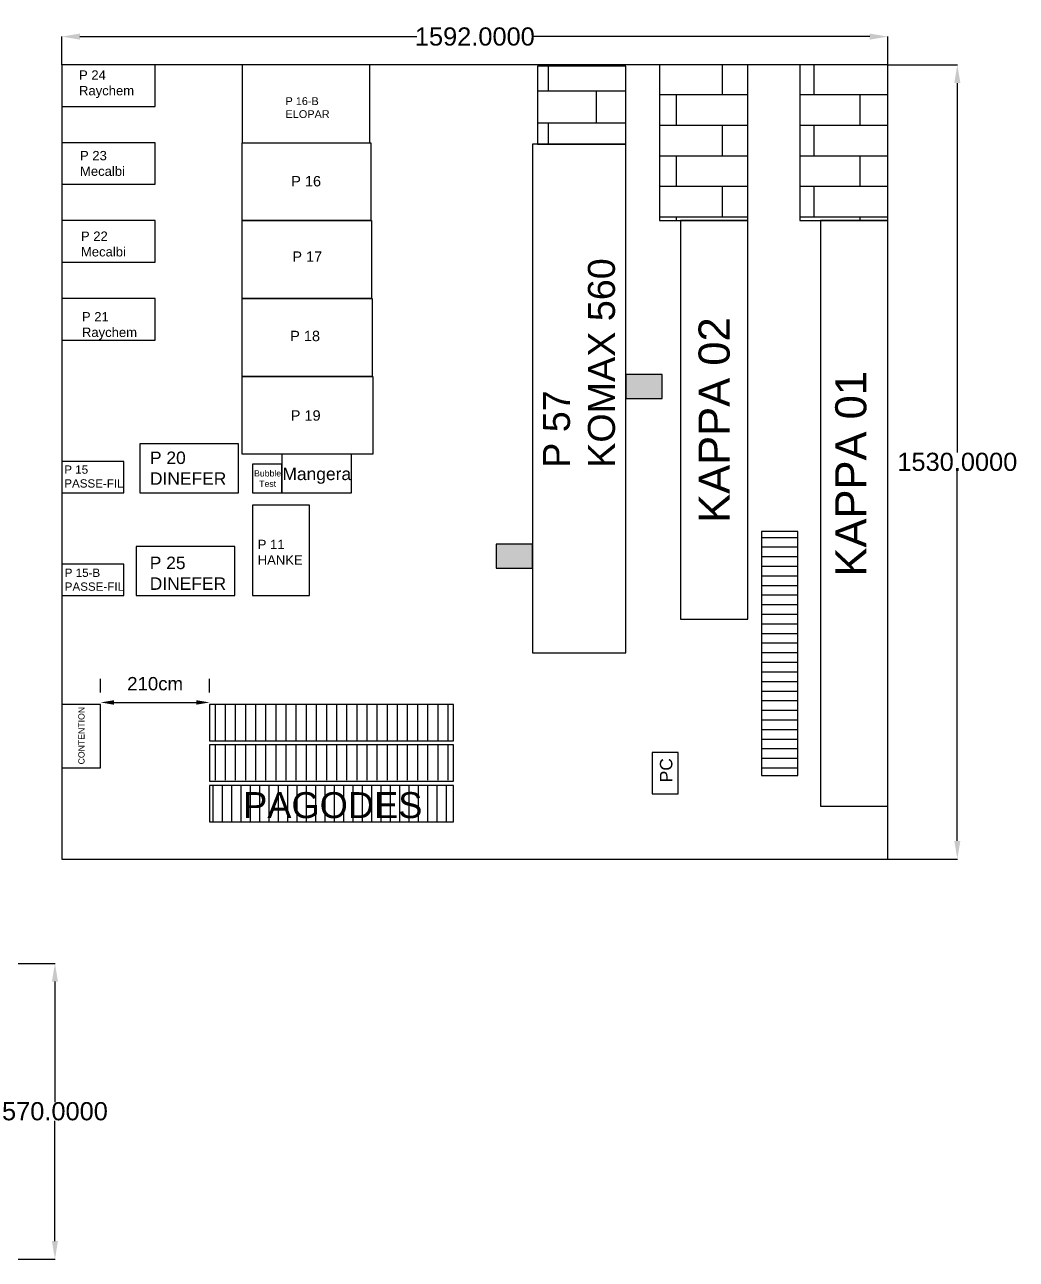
# Model space of a CAD drawing. Header units: inches. Extents: x -233 to 5339, y 0 to 3010.
# Drawn here: x 3429 to 5339, y 585 to 2963 of the extents above; entities that cross this region are included whole.
import ezdxf

# ---------------------------------------------------------------- set-up
doc = ezdxf.new("R2010")
doc.units = ezdxf.units.IN
doc.header["$MEASUREMENT"] = 0
doc.styles.get("Standard").update_dxf_attribs({"font": 'arial.ttf'})
doc.dimstyles.new('ISO-25', dxfattribs={"dimtxt": 2.5, "dimasz": 2.5, "dimexe": 1.25, "dimexo": 0.625, "dimtad": 1, "dimtxsty": 'Standard', "dimcen": 2.5, "dimadec": 0, "dimazin": 0, "dimtfac": 1, "dimtmove": 0, "dimatfit": 3, "dimfxl": 1, "dimarcsym": 0})
doc.dimstyles.get("Standard").update_dxf_attribs({"dimtxt": 35, "dimasz": 35, "dimexe": 0.18, "dimexo": 0.0625, "dimgap": 0.09, "dimtad": 0, "dimtih": 1, "dimtoh": 1, "dimdec": 4, "dimzin": 0, "dimdsep": 46, "dimtxsty": 'Standard', "dimcen": 0.09, "dimadec": 0, "dimazin": 0, "dimtfac": 1, "dimtdec": 4, "dimtofl": 0, "dimtmove": 0, "dimatfit": 3, "dimfxl": 1, "dimtolj": 1, "dimtzin": 0, "dimarcsym": 0})
pattern_1 = [(0, (0, 0), (0, 58.93537), []), (90, (0, 0), (-88.392, 58.9354), [58.9354, -58.9354])]

# ---------------------------------------------------------------- blocks, each defined once
blk = doc.blocks.new('*D64')
at = {"color": 0, "lineweight": -2, "transparency": 16777216}
for p, q in [((3575.1, 1677), (3575.1, 1703.6)), ((3785.1, 1677), (3785.1, 1703.6)), ((3600.7, 1657.8), (3759.4, 1657.8))]:
    blk.add_line(p, q, dxfattribs=at)
at = {"color": 0, "transparency": 16777216}
for points in [[(3600.7, 1662.1), (3600.7, 1653.5), (3575.1, 1657.8)], [(3759.4, 1662.1), (3759.4, 1653.5), (3785.1, 1657.8)]]:
    blk.add_solid(points, dxfattribs=at)
at = {"layer": 'Defpoints', "color": 0, "transparency": 16777216}
for p in [(3575.1, 1654.1), (3785.1, 1657.8), (3785.1, 1654)]:
    blk.add_point(p, dxfattribs=at)
at = {"color": 0, "transparency": 16777216, "insert": (3680.1, 1693.8), "char_height": 25.67, "attachment_point": 5}
blk.add_mtext('210cm', dxfattribs=at)
blk = doc.blocks.new('P24')
at = {"color": 7, "true_color": 0xffffff}
blk.add_lwpolyline([(3626.1, 3295.8), (3806.1, 3295.8), (3806.1, 3375.8), (3626.1, 3375.8)], close=True, dxfattribs=at)
at = {"insert": (3659.5, 3365.2), "char_height": 18, "attachment_point": 1}
blk.add_mtext_dynamic_manual_height_columns('P 24 \\PRaychem', width=113.925, gutter_width=12.5, heights=[0], dxfattribs=at)
blk = doc.blocks.new('P23')
at = {"color": 7, "true_color": 0xffffff}
blk.add_lwpolyline([(3626.1, 3145.8), (3806.1, 3145.8), (3806.1, 3225.8), (3626.1, 3225.8)], close=True, dxfattribs=at)
at = {"insert": (3661.4, 3210), "char_height": 18, "attachment_point": 1}
blk.add_mtext_dynamic_manual_height_columns('P 23 \\PMecalbi', width=113.925, gutter_width=12.5, heights=[0], dxfattribs=at)
blk = doc.blocks.new('P22')
at = {"color": 7, "true_color": 0xffffff}
blk.add_lwpolyline([(3626.1, 2995.8), (3806.1, 2995.8), (3806.1, 3075.8), (3626.1, 3075.8)], close=True, dxfattribs=at)
at = {"insert": (3663.2, 3054.8), "char_height": 18, "attachment_point": 1}
blk.add_mtext_dynamic_manual_height_columns('P 22 \\PMecalbi', width=113.925, gutter_width=12.5, heights=[0], dxfattribs=at)
blk = doc.blocks.new('P21')
at = {"color": 7, "true_color": 0xffffff}
blk.add_lwpolyline([(3626.1, 2845.8), (3806.1, 2845.8), (3806.1, 2925.8), (3626.1, 2925.8)], close=True, dxfattribs=at)
at = {"insert": (3665.1, 2899.6), "char_height": 18, "attachment_point": 1}
blk.add_mtext_dynamic_manual_height_columns('P 21 \\PRaychem', width=113.925, gutter_width=12.5, heights=[0], dxfattribs=at)
blk = doc.blocks.new('P15')
blk.add_lwpolyline([(3626.1, 2551.7), (3746.1, 2551.7), (3746.1, 2611.7), (3626.1, 2611.7)], close=True)
at = {"insert": (3631.1, 2604.2), "char_height": 16, "attachment_point": 1}
blk.add_mtext_dynamic_manual_height_columns('P 15\\PPASSE-FIL', width=97.126, gutter_width=12.5, heights=[0], dxfattribs=at)
blk = doc.blocks.new('P15-B')
blk.add_lwpolyline([(3626.1, 2353.8), (3746.1, 2353.8), (3746.1, 2413.8), (3626.1, 2413.8)], close=True)
at = {"insert": (3632, 2405.4), "char_height": 16, "attachment_point": 1}
blk.add_mtext_dynamic_manual_height_columns('P 15-B\\PPASSE-FIL', width=97.126, gutter_width=12.5, heights=[0], dxfattribs=at)
blk = doc.blocks.new('P25')
blk.add_lwpolyline([(3769.6, 2353.8), (3959.6, 2353.8), (3959.6, 2447.8), (3769.6, 2447.8)], close=True)
at = {"insert": (3795.8, 2428.5), "char_height": 24, "attachment_point": 1}
blk.add_mtext_dynamic_manual_height_columns('P 25 \\PDINEFER', width=152.973, gutter_width=12.5, heights=[0], dxfattribs=at)
blk = doc.blocks.new('P20')
blk.add_lwpolyline([(3777, 2551.7), (3967, 2551.7), (3967, 2645.7), (3777, 2645.7)], close=True)
at = {"insert": (3796.2, 2630.9), "char_height": 24, "attachment_point": 1}
blk.add_mtext_dynamic_manual_height_columns('P 20 \\PDINEFER', width=152.973, gutter_width=12.5, heights=[0], dxfattribs=at)
blk = doc.blocks.new('P11')
blk.add_lwpolyline([(3993.6, 2353.8), (4103.6, 2353.8), (4103.6, 2527.8), (3993.6, 2527.8)], close=True)
at = {"insert": (4003.8, 2461), "char_height": 18, "attachment_point": 1}
blk.add_mtext_dynamic_manual_height_columns('P 11\\PHANKE', width=55.388, gutter_width=12.5, heights=[0], dxfattribs=at)
blk = doc.blocks.new('CONTENTION')
blk.add_lwpolyline([(3626.1, 2021.8), (3701.1, 2021.8), (3701.1, 2143.8), (3626.1, 2143.8)], close=True)
at = {"insert": (3658.1, 2028.2), "char_height": 12, "attachment_point": 1, "rotation": 90}
blk.add_mtext_dynamic_manual_height_columns('CONTENTION ', width=35.228, gutter_width=12.5, heights=[0], dxfattribs=at)
blk = doc.blocks.new('PC_B')
at = {"color": 175, "true_color": 0x4554a5}
blk.add_lwpolyline([(4763.8, 1971.6), (4813.8, 1971.6), (4813.8, 2051.2), (4763.8, 2051.2)], close=True, dxfattribs=at)
at = {"color": 175, "true_color": 0x4554a5, "insert": (4778.7, 1993.7), "char_height": 24, "attachment_point": 1, "rotation": 90}
blk.add_mtext_dynamic_manual_height_columns('PC', width=26.14, gutter_width=12.5, heights=[0], dxfattribs=at)
blk = doc.blocks.new('BoB_KAPPA01')
at = {"true_color": 0x727430}
h = blk.add_hatch(dxfattribs=at)
h.set_pattern_fill('AR-BRSTD', color=67, scale=0.87, style=0)
h.set_pattern_definition(pattern_1)
h.paths.add_polyline_path([(5048.1, 3075.8), (5218.1, 3075.8), (5218.1, 3375.8), (5048.1, 3375.8)])
at = {"color": 67, "true_color": 0x727430}
blk.add_lwpolyline([(5048.1, 3075.8), (5218.1, 3075.8), (5218.1, 3375.8), (5048.1, 3375.8)], close=True, dxfattribs=at)
blk = doc.blocks.new('SMED_P57')
at = {"true_color": 0x136734}
h = blk.add_hatch(color=116, dxfattribs=at)
h.dxf.hatch_style = 1
h.paths.add_polyline_path([(4463.1, 2406.3), (4533.1, 2406.3), (4533.1, 2452.3), (4463.1, 2452.3)])
at = {"color": 116, "true_color": 0x136734}
blk.add_lwpolyline([(4463.1, 2406.3), (4533.1, 2406.3), (4533.1, 2452.3), (4463.1, 2452.3)], close=True, dxfattribs=at)
blk = doc.blocks.new('SMED02_P75')
at = {"true_color": 0x136734}
h = blk.add_hatch(color=116, dxfattribs=at)
h.dxf.hatch_style = 1
h.paths.add_polyline_path([(4734.6, 2799.6), (4804.6, 2799.6), (4804.6, 2845.6), (4734.6, 2845.6)])
at = {"color": 116, "true_color": 0x136734}
blk.add_lwpolyline([(4734.6, 2799.6), (4804.6, 2799.6), (4804.6, 2845.6), (4734.6, 2845.6)], close=True, dxfattribs=at)
blk = doc.blocks.new('Z_B')
at = {"color": 242, "true_color": 0xcd2027}
blk.add_lwpolyline([(3516.2, 1386.8), (5108.2, 1386.8), (5108.2, 2916.8), (3516.2, 2916.8)], close=True, dxfattribs=at)
blk = doc.blocks.new('P19+Ref')
blk.add_lwpolyline([(3864.2, 2316.8), (4116, 2316.8), (4116, 2166.8), (3864.2, 2166.8)], close=True)
at = {"insert": (3957.6, 2251.4), "char_height": 20, "attachment_point": 1}
blk.add_mtext_dynamic_manual_height_columns('P 19 ', width=70.41, gutter_width=12.5, heights=[0], dxfattribs=at)
blk = doc.blocks.new('P18+Ref')
blk.add_lwpolyline([(3864.2, 2466.8), (4114.6, 2466.8), (4114.6, 2316.8), (3864.2, 2316.8)], close=True)
at = {"insert": (3956.5, 2404.6), "char_height": 20, "attachment_point": 1}
blk.add_mtext_dynamic_manual_height_columns('P 18 ', width=70.41, gutter_width=12.5, heights=[0], dxfattribs=at)
blk = doc.blocks.new('P17+Ref')
blk.add_lwpolyline([(3864.2, 2616.8), (4113.1, 2616.8), (4113.1, 2466.8), (3864.2, 2466.8)], close=True)
at = {"insert": (3960.7, 2557.5), "char_height": 20, "attachment_point": 1}
blk.add_mtext_dynamic_manual_height_columns('P 17 ', width=70.41, gutter_width=12.5, heights=[0], dxfattribs=at)
blk = doc.blocks.new('P16+Ref')
blk.add_lwpolyline([(3864.2, 2766.8), (4111.7, 2766.8), (4111.7, 2616.8), (3864.2, 2616.8)], close=True)
at = {"insert": (3958.5, 2702.7), "char_height": 20, "attachment_point": 1}
blk.add_mtext_dynamic_manual_height_columns('P 16 ', width=70.41, gutter_width=12.5, heights=[0], dxfattribs=at)
blk = doc.blocks.new('P16-B+Ref')
blk.add_lwpolyline([(4110.2, 2916.8), (3864.2, 2916.8), (3864.2, 2766.8), (4110.2, 2766.8)], close=True)
at = {"insert": (3947.5, 2854.5), "char_height": 15, "attachment_point": 1}
blk.add_mtext_dynamic_manual_height_columns('P 16-B\\PELOPAR', width=104.342, gutter_width=12.5, heights=[0], dxfattribs=at)
blk = doc.blocks.new('KAPPA01')
blk.add_lwpolyline([(5088.1, 1896.3), (5218.1, 1896.3), (5218.1, 3024.3), (5088.1, 3024.3)], close=True)
at = {"insert": (5116.5, 2338.6), "char_height": 60, "attachment_point": 1, "rotation": 90}
blk.add_mtext_dynamic_manual_height_columns('KAPPA 01', width=379.736, gutter_width=12.5, heights=[0], dxfattribs=at)
blk = doc.blocks.new('BoB+KAPPA01')
at = {"color": 175, "true_color": 0x4554a5}
blk.add_blockref('KAPPA01', (-109.9, -407.5), dxfattribs=at)
blk = doc.blocks.new('Bubble_Test')
at = {"color": 175, "true_color": 0x4554a5}
blk.add_lwpolyline([(3883.6, 2092.7), (3940.6, 2092.7), (3940.6, 2147.7), (3883.6, 2147.7)], close=True, dxfattribs=at)
at = {"color": 175, "true_color": 0x4554a5, "insert": (3913, 2119.8), "char_height": 12, "attachment_point": 5}
blk.add_mtext_dynamic_manual_height_columns('Bubble \\PTest', width=119.801, gutter_width=12.5, heights=[0], dxfattribs=at)
blk = doc.blocks.new('mangera')
at = {"color": 175, "true_color": 0x4554a5}
blk.add_lwpolyline([(3940.6, 2092.7), (4074.6, 2092.7), (4074.6, 2166.7), (3940.6, 2166.7)], close=True, dxfattribs=at)
at = {"color": 175, "true_color": 0x4554a5, "insert": (4007.7, 2125.3), "char_height": 24, "attachment_point": 5}
blk.add_mtext_dynamic_manual_height_columns('Mangera', width=119.801, gutter_width=12.5, heights=[0], dxfattribs=at)
blk = doc.blocks.new('P57')
blk.add_lwpolyline([(4533.1, 1958), (4713.1, 1958), (4713.1, 2938), (4533.1, 2938)], close=True)
at = {"insert": (4553.4, 2314.3), "char_height": 52, "attachment_point": 1, "rotation": 90}
blk.add_mtext_dynamic_manual_height_columns('P 57\\PKOMAX 560', width=518.445, gutter_width=12.5, heights=[0], dxfattribs=at)
blk = doc.blocks.new('BoB_P57')
at = {"true_color": 0x727430}
h = blk.add_hatch(dxfattribs=at)
h.set_pattern_fill('AR-BRSTD', color=67, scale=0.91, style=0)
h.set_pattern_definition([(0, (0, 0), (0, 61.64504), []), (90, (0, 0), (-92.456, 61.645), [61.645, -61.645])])
h.paths.add_polyline_path([(4543.1, 3223.3), (4713.1, 3223.3), (4713.1, 3373.3), (4543.1, 3373.3)])
at = {"color": 67, "true_color": 0x727430}
blk.add_lwpolyline([(4543.1, 3223.3), (4713.1, 3223.3), (4713.1, 3373.3), (4543.1, 3373.3)], close=True, dxfattribs=at)
blk = doc.blocks.new('KAPPA02')
blk.add_lwpolyline([(4818.1, 2170), (4948.1, 2170), (4948.1, 2938), (4818.1, 2938)], close=True)
at = {"insert": (4853.1, 2355.7), "char_height": 60, "attachment_point": 1, "rotation": 90}
blk.add_mtext_dynamic_manual_height_columns('KAPPA 02', width=456.599, gutter_width=12.5, heights=[0], dxfattribs=at)
blk = doc.blocks.new('BoB_KAPPA02')
at = {"true_color": 0x727430}
h = blk.add_hatch(dxfattribs=at)
h.set_pattern_fill('AR-BRSTD', color=67, scale=0.87, style=0)
h.set_pattern_definition(pattern_1)
h.paths.add_polyline_path([(4778.1, 3075.8), (4948.1, 3075.8), (4948.1, 3375.8), (4778.1, 3375.8)])
at = {"color": 67, "true_color": 0x727430}
blk.add_lwpolyline([(4778.1, 3075.8), (4948.1, 3075.8), (4948.1, 3375.8), (4778.1, 3375.8)], close=True, dxfattribs=at)
blk = doc.blocks.new('*D107')
at = {"color": 0, "lineweight": -2, "transparency": 16777216}
for p, q in [((3373.1, 1155.1), (3487.3, 1155.1)), ((3487.1, 1120.1), (3487.1, 888)), ((3487.1, 620.1), (3487.1, 852.1)), ((3373.1, 585.1), (3487.3, 585.1))]:
    blk.add_line(p, q, dxfattribs=at)
at = {"color": 0, "transparency": 16777216}
for points in [[(3481.2, 1120.1), (3492.9, 1120.1), (3487.1, 1155.1)], [(3481.2, 620.1), (3492.9, 620.1), (3487.1, 585.1)]]:
    blk.add_solid(points, dxfattribs=at)
at = {"layer": 'Defpoints', "color": 0, "transparency": 16777216}
for p in [(3373.1, 1155.1), (3373.1, 585.1), (3487.1, 585.1)]:
    blk.add_point(p, dxfattribs=at)
at = {"color": 0, "transparency": 16777216, "insert": (3487.1, 870.1), "char_height": 35, "attachment_point": 5}
blk.add_mtext('\\A1;570.0000', dxfattribs=at)
blk = doc.blocks.new('*D109')
at = {"color": 0, "lineweight": -2, "transparency": 16777216}
for p, q in [((3500.1, 2886.1), (3500.1, 2940.7)), ((3535.1, 2940.5), (4184.3, 2940.5)), ((5057.1, 2940.5), (4407.9, 2940.5)), ((5092.1, 2886.1), (5092.1, 2940.7))]:
    blk.add_line(p, q, dxfattribs=at)
at = {"color": 0, "transparency": 16777216}
for points in [[(3535.1, 2946.3), (3535.1, 2934.7), (3500.1, 2940.5)], [(5057.1, 2946.3), (5057.1, 2934.7), (5092.1, 2940.5)]]:
    blk.add_solid(points, dxfattribs=at)
at = {"layer": 'Defpoints', "color": 0, "transparency": 16777216}
for p in [(5092.1, 2940.5), (3500.1, 2886.1), (5092.1, 2886.1)]:
    blk.add_point(p, dxfattribs=at)
at = {"color": 0, "transparency": 16777216, "insert": (4296.1, 2940.5), "char_height": 35, "attachment_point": 5}
blk.add_mtext('\\A1;1592.0000', dxfattribs=at)
blk = doc.blocks.new('*D110')
at = {"color": 0, "lineweight": -2, "transparency": 16777216}
for p, q in [((5092.1, 2886.1), (5225.9, 2886.1)), ((5225.7, 2851.1), (5225.7, 2139)), ((5225.7, 1391.1), (5225.7, 2103.1)), ((5092.1, 1356.1), (5225.9, 1356.1))]:
    blk.add_line(p, q, dxfattribs=at)
at = {"color": 0, "transparency": 16777216}
for points in [[(5219.9, 2851.1), (5231.6, 2851.1), (5225.7, 2886.1)], [(5219.9, 1391.1), (5231.6, 1391.1), (5225.7, 1356.1)]]:
    blk.add_solid(points, dxfattribs=at)
at = {"layer": 'Defpoints', "color": 0, "transparency": 16777216}
for p in [(5092.1, 2886.1), (5092.1, 1356.1), (5225.7, 1356.1)]:
    blk.add_point(p, dxfattribs=at)
at = {"color": 0, "transparency": 16777216, "insert": (5225.7, 2121.1), "char_height": 35, "attachment_point": 5}
blk.add_mtext('\\A1;1530.0000', dxfattribs=at)

msp = doc.modelspace()

# ---------------------------------------------------------------- hatches: boundary and pattern name
at = {"true_color": 0xcd6928}
h = msp.add_hatch(dxfattribs=at)
h.set_pattern_fill('ACAD_ISO05W100', color=32, scale=3.7)
h.set_pattern_definition([(0, (-2588.864, -4480.658), (0, 18.5), [88.8, -11.1, 1.85, -11.1, 1.85, -11.1])])
h.paths.add_polyline_path([(4848.6298, 1516.85084), (4918.6298, 1516.85084), (4918.6298, 1986.85084), (4848.6298, 1986.85084)])
h = msp.add_hatch(dxfattribs=at)
h.set_pattern_fill('ACAD_ISO08W100', color=32, scale=3.9, angle=90)
h.set_pattern_definition([(90, (-2580.378, -4459.162), (-19.5, 1e-15), [93.6, -11.7, 23.4, -11.7])])
h.paths.add_polyline_path([(4255.08271, 1584.03584), (4255.08271, 1654.03584), (3785.08271, 1654.03584), (3785.08271, 1584.03584)])
h = msp.add_hatch(dxfattribs=at)
h.set_pattern_fill('ACAD_ISO05W100', color=32, scale=3.9, angle=90)
h.set_pattern_definition([(90, (-2580.378, -4459.162), (-19.5, 1e-15), [93.6, -11.7, 1.95, -11.7, 1.95, -11.7])])
h.paths.add_polyline_path([(4255.08271, 1506.06293), (4255.08271, 1576.06293), (3785.08271, 1576.06293), (3785.08271, 1506.06293)])
h = msp.add_hatch(dxfattribs=at)
h.set_pattern_fill('ACAD_ISO05W100', color=32, scale=3.6, angle=90)
h.set_pattern_definition([(90, (-2580.378, -4459.162), (-18, 1e-15), [86.4, -10.8, 1.8, -10.8, 1.8, -10.8])])
h.paths.add_polyline_path([(4255.08271, 1428.06293), (4255.08271, 1498.06293), (3785.08271, 1498.06293), (3785.08271, 1428.06293)])

# ---------------------------------------------------------------- linework, layer by layer
at = {"color": 32, "true_color": 0xcd6928}
for points in [[(4848.6298, 1516.85084), (4918.6298, 1516.85084), (4918.6298, 1986.85084), (4848.6298, 1986.85084)], [(4255.08271, 1584.03584), (4255.08271, 1654.03584), (3785.08271, 1654.03584), (3785.08271, 1584.03584)], [(4255.08271, 1506.06293), (4255.08271, 1576.06293), (3785.08271, 1576.06293), (3785.08271, 1506.06293)], [(4255.08271, 1428.06293), (4255.08271, 1498.06293), (3785.08271, 1498.06293), (3785.08271, 1428.06293)]]:
    msp.add_lwpolyline(points, close=True, dxfattribs=at)

# ---------------------------------------------------------------- block references
for name, p in [('P24', (-126.02585, -489.77209)), ('P16-B+Ref', (-16.13545, -30.77861)), ('BoB_KAPPA02', (-126.02585, -489.77209)), ('BoB_KAPPA01', (-126.02585, -489.77209)), ('P23', (-126.02585, -489.77209)), ('P16+Ref', (-16.13545, -30.77861)), ('P22', (-126.02585, -489.77209)), ('P17+Ref', (-16.13545, -30.77861)), ('P21', (-126.02585, -489.77209)), ('P18+Ref', (-16.13545, -30.77861)), ('P19+Ref', (-16.13545, -30.77861)), ('SMED02_P75', (-147.61442, -556.10808)), ('P20', (-126.02585, -489.77209)), ('P15', (-126.02585, -489.77209)), ('P11', (-126.02585, -489.77209)), ('P25', (-126.02585, -489.77209)), ('SMED_P57', (-126.02585, -489.77209)), ('P15-B', (-126.02585, -489.77209)), ('CONTENTION', (-126.02585, -489.77209)), ('PC_B', (-126.02585, -489.77209))]:
    msp.add_blockref(name, p)
at = {"color": 116, "true_color": 0x136734}
msp.add_blockref('Z_B', (-16.13545, -30.77861), dxfattribs=at)
at = {"color": 175, "true_color": 0x4554a5}
for name, p in [('BoB_P57', (-126.02585, -489.77209)), ('P57', (-126.02585, -204.52616)), ('KAPPA02', (-126.02585, -351.95948)), ('Bubble_Test', (-16.13545, -30.77861)), ('mangera', (-16.13545, -30.77861))]:
    msp.add_blockref(name, p, dxfattribs=at)
at = {"color": 40, "true_color": 0xf8d731}
msp.add_blockref('BoB+KAPPA01', (-16.13545, -30.77861), dxfattribs=at)

# ---------------------------------------------------------------- texts
at = {"insert": (4022.35675, 1459.64866), "char_height": 50, "attachment_point": 5}
msp.add_mtext_dynamic_manual_height_columns('PAGODES ', width=208.0956693, gutter_width=105.82111, heights=[4.47448], dxfattribs=at)

# ---------------------------------------------------------------- dimensions: what is measured, and where the dimension line sits
dim = msp.add_linear_dim(base=(5092.07985, 2940.48906), p1=(3500.07985, 2886.06293), p2=(5092.07985, 2886.06293), dimstyle='Standard')
dim.commit()
dim.dimension.update_dxf_attribs({"geometry": '*D109', "text_midpoint": (4296.07985, 2940.48906)})
dim = msp.add_linear_dim(base=(5225.72232, 1356.06293), p1=(5092.07985, 2886.06293), p2=(5092.07985, 1356.06293), angle=90, dimstyle='Standard')
dim.commit()
dim.dimension.update_dxf_attribs({"geometry": '*D110', "text_midpoint": (5225.72232, 2121.06293)})
at = {"color": 32, "true_color": 0xcd6928}
dim = msp.add_linear_dim(base=(3785.08271, 1657.78584), p1=(3575.07985, 1654.06293), p2=(3785.08271, 1654.03584), dimstyle='ISO-25', override={"dimscale": 36.668154, "dimtxt": 0.7, "dimasz": 0.7, "dimpost": 'cm'}, dxfattribs=at)
dim.commit()
dim.dimension.update_dxf_attribs({"geometry": '*D64', "text_midpoint": (3680.08128, 1693.80868)})
dim = msp.add_aligned_dim(p1=(3373.07985, 1155.06293), p2=(3373.07985, 585.06294), distance=114.00085, dimstyle='Standard')
dim.commit()
dim.dimension.update_dxf_attribs({"geometry": '*D107', "text_midpoint": (3487.08071, 870.06293)})

doc.saveas('drawing.dxf')
